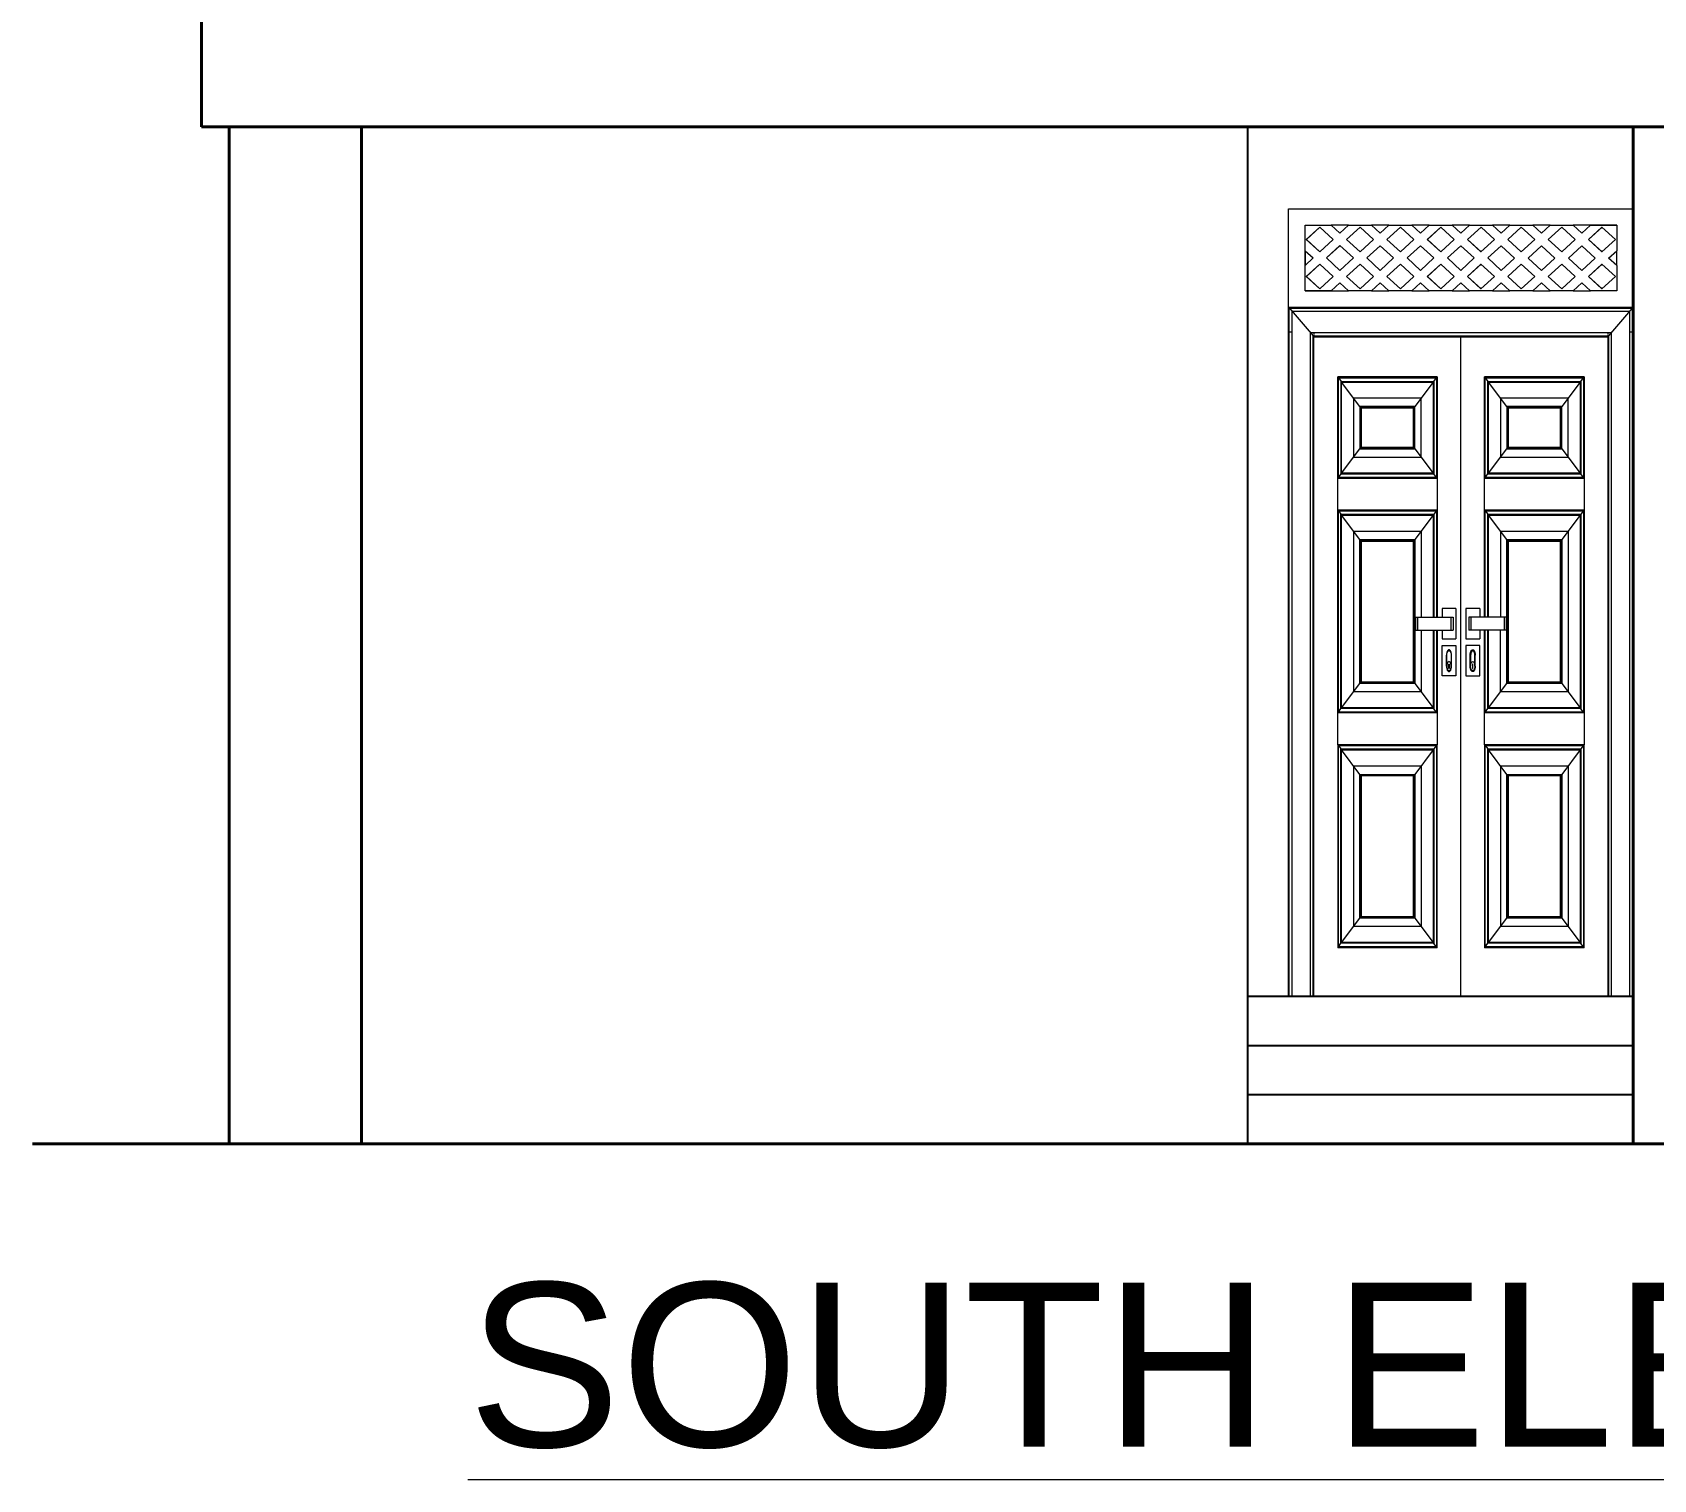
# Model space of a CAD drawing. Header units: inches. Extents: x 137851 to 141026, y -21374 to -19129.
# Drawn here: x 139016.3 to 139213.9, y -20551.2 to -20374.8 of the extents above; entities that cross this region are included whole.
import ezdxf

# ---------------------------------------------------------------- set-up
doc = ezdxf.new("R2010")
doc.units = ezdxf.units.IN
doc.header["$LTSCALE"] = 0.5
doc.header["$MEASUREMENT"] = 0
for name, color, linetype, lineweight in [('F-FURNITURE', 30, 'Continuous', 13), ('HACTH', 253, 'Continuous', 9), ('Text-100.w', 254, 'Continuous', 9), ('wall', 1, 'Continuous', 40), ('wall light', 6, 'Continuous', 25)]:
    doc.layers.add(name, color=color, linetype=linetype, lineweight=lineweight)
doc.styles.add('arial', font='arial.ttf')

msp = doc.modelspace()

# ---------------------------------------------------------------- linework, layer by layer
at = {"layer": 'F-FURNITURE'}
for p, q in [((139169.45, -20492.29), (139169.45, -20396.29)), ((139169.45, -20396.29), (139211.44, -20396.29)), ((139171.45, -20401.4), (139171.45, -20398.29)), ((139171.45, -20398.29), (139174.63, -20398.29)), ((139171.6, -20400.03), (139173.24, -20398.52)), ((139171.61, -20400.03), (139173.24, -20398.52)), ((139173.24, -20398.52), (139174.88, -20400.03)), ((139175.7, -20399.28), (139174.63, -20398.29)), ((139174.63, -20398.29), (139174.64, -20398.29)), ((139175.7, -20399.27), (139174.64, -20398.29)), ((139176.76, -20398.3), (139174.64, -20398.29)), ((139176.76, -20398.3), (139175.7, -20399.28)), ((139176.52, -20400.03), (139178.16, -20398.52)), ((139176.52, -20400.03), (139178.16, -20398.52)), ((139176.76, -20398.3), (139179.55, -20398.3)), ((139178.16, -20398.52), (139179.8, -20400.03)), ((139180.62, -20399.28), (139179.55, -20398.3)), ((139179.55, -20398.3), (139179.56, -20398.3)), ((139180.62, -20399.27), (139179.56, -20398.3)), ((139181.68, -20398.3), (139179.56, -20398.3)), ((139181.68, -20398.3), (139180.62, -20399.28)), ((139181.43, -20400.03), (139183.07, -20398.52)), ((139181.44, -20400.03), (139183.08, -20398.52)), ((139181.68, -20398.3), (139184.47, -20398.3)), ((139183.07, -20398.52), (139184.71, -20400.03)), ((139185.53, -20399.28), (139184.47, -20398.3)), ((139185.53, -20399.27), (139184.47, -20398.3)), ((139184.47, -20398.3), (139184.47, -20398.3)), ((139186.6, -20398.3), (139184.47, -20398.3)), ((139186.6, -20398.3), (139185.53, -20399.28)), ((139186.35, -20400.03), (139187.99, -20398.52)), ((139186.36, -20400.03), (139187.99, -20398.53)), ((139186.6, -20398.3), (139189.38, -20398.3)), ((139187.99, -20398.52), (139189.63, -20400.03)), ((139190.45, -20399.28), (139189.38, -20398.3)), ((139189.38, -20398.3), (139189.39, -20398.3)), ((139190.45, -20399.27), (139189.39, -20398.3)), ((139191.51, -20398.3), (139189.39, -20398.3)), ((139191.51, -20398.3), (139190.45, -20399.28)), ((139191.27, -20400.03), (139192.91, -20398.52)), ((139191.27, -20400.03), (139192.91, -20398.53)), ((139191.51, -20398.3), (139194.3, -20398.3)), ((139192.91, -20398.52), (139194.54, -20400.03)), ((139195.36, -20399.28), (139194.3, -20398.3)), ((139194.3, -20398.3), (139194.3, -20398.3)), ((139195.37, -20399.27), (139194.3, -20398.3)), ((139196.43, -20398.3), (139194.3, -20398.3)), ((139196.43, -20398.3), (139195.36, -20399.28)), ((139196.18, -20400.03), (139197.82, -20398.52)), ((139196.19, -20400.03), (139197.82, -20398.53)), ((139196.43, -20398.3), (139199.21, -20398.3)), ((139197.82, -20398.52), (139199.46, -20400.03)), ((139200.28, -20399.28), (139199.21, -20398.3)), ((139199.21, -20398.3), (139199.22, -20398.3)), ((139200.28, -20399.27), (139199.22, -20398.3)), ((139201.34, -20398.3), (139199.22, -20398.3)), ((139201.34, -20398.3), (139200.28, -20399.28)), ((139201.1, -20400.03), (139202.74, -20398.52)), ((139201.1, -20400.03), (139202.74, -20398.53)), ((139201.34, -20398.3), (139204.13, -20398.3)), ((139202.74, -20398.52), (139204.38, -20400.03)), ((139205.19, -20399.28), (139204.13, -20398.3)), ((139204.13, -20398.3), (139204.14, -20398.3)), ((139205.2, -20399.28), (139204.14, -20398.3)), ((139206.26, -20398.3), (139204.14, -20398.3)), ((139206.26, -20398.3), (139205.19, -20399.28)), ((139206.01, -20400.03), (139207.65, -20398.52)), ((139206.02, -20400.03), (139207.66, -20398.53)), ((139206.26, -20398.3), (139206.27, -20398.3)), ((139209.45, -20398.29), (139206.27, -20398.3)), ((139206.27, -20398.3), (139209.45, -20398.3)), ((139207.65, -20398.52), (139209.29, -20400.03)), ((139209.45, -20398.3), (139209.45, -20398.29)), ((139209.45, -20398.3), (139209.45, -20401.4)), ((139173.24, -20401.54), (139171.6, -20400.03)), ((139171.6, -20400.03), (139171.61, -20400.03)), ((139173.24, -20401.54), (139171.61, -20400.03)), ((139174.88, -20400.03), (139173.24, -20401.54)), ((139178.16, -20401.54), (139176.52, -20400.03)), ((139176.52, -20400.03), (139176.52, -20400.03)), ((139178.16, -20401.54), (139176.52, -20400.03)), ((139179.8, -20400.03), (139178.16, -20401.54)), ((139183.07, -20401.54), (139181.43, -20400.03)), ((139181.43, -20400.03), (139181.44, -20400.03)), ((139183.08, -20401.54), (139181.44, -20400.03)), ((139184.71, -20400.03), (139183.07, -20401.54)), ((139187.99, -20401.54), (139186.35, -20400.03)), ((139186.35, -20400.03), (139186.36, -20400.03)), ((139187.99, -20401.54), (139186.36, -20400.03)), ((139189.63, -20400.03), (139187.99, -20401.54)), ((139192.9, -20401.54), (139191.27, -20400.03)), ((139192.91, -20401.54), (139191.27, -20400.03)), ((139191.27, -20400.03), (139191.27, -20400.03)), ((139194.54, -20400.03), (139192.9, -20401.54)), ((139197.82, -20401.54), (139196.18, -20400.03)), ((139196.18, -20400.03), (139196.19, -20400.03)), ((139197.82, -20401.54), (139196.19, -20400.03)), ((139199.46, -20400.03), (139197.82, -20401.54)), ((139202.74, -20401.54), (139201.1, -20400.03)), ((139201.1, -20400.03), (139201.1, -20400.03)), ((139202.74, -20401.54), (139201.1, -20400.03)), ((139204.38, -20400.03), (139202.74, -20401.54)), ((139207.65, -20401.54), (139206.01, -20400.03)), ((139206.01, -20400.03), (139206.02, -20400.03)), ((139207.66, -20401.54), (139206.02, -20400.03)), ((139209.29, -20400.03), (139207.65, -20401.54)), ((139171.45, -20406.29), (139171.45, -20401.4)), ((139171.45, -20401.4), (139172.42, -20402.29)), ((139172.42, -20402.29), (139171.45, -20403.19)), ((139171.47, -20401.42), (139171.47, -20403.17)), ((139174.06, -20402.29), (139175.7, -20400.78)), ((139175.7, -20403.8), (139174.06, -20402.29)), ((139174.06, -20402.29), (139174.07, -20402.29)), ((139174.07, -20402.29), (139175.7, -20400.79)), ((139175.7, -20403.8), (139174.07, -20402.29)), ((139175.7, -20400.78), (139177.34, -20402.29)), ((139177.34, -20402.29), (139175.7, -20403.8)), ((139178.98, -20402.29), (139180.61, -20400.79)), ((139178.98, -20402.29), (139180.62, -20400.79)), ((139180.61, -20403.8), (139178.98, -20402.29)), ((139178.98, -20402.29), (139178.98, -20402.29)), ((139180.62, -20403.8), (139178.98, -20402.29)), ((139180.61, -20400.79), (139182.25, -20402.29)), ((139182.25, -20402.29), (139180.61, -20403.8)), ((139183.89, -20402.29), (139185.53, -20400.79)), ((139185.53, -20403.8), (139183.89, -20402.29)), ((139183.89, -20402.29), (139183.9, -20402.29)), ((139183.9, -20402.29), (139185.53, -20400.79)), ((139185.53, -20403.8), (139183.9, -20402.29)), ((139185.53, -20400.79), (139187.17, -20402.29)), ((139187.17, -20402.29), (139185.53, -20403.8)), ((139188.81, -20402.29), (139190.45, -20400.79)), ((139188.81, -20402.29), (139190.45, -20400.79)), ((139190.45, -20403.8), (139188.81, -20402.29)), ((139188.81, -20402.29), (139188.81, -20402.29)), ((139190.45, -20403.8), (139188.81, -20402.29)), ((139190.45, -20400.79), (139192.09, -20402.29)), ((139192.09, -20402.29), (139190.45, -20403.8)), ((139193.72, -20402.29), (139195.36, -20400.79)), ((139195.36, -20403.8), (139193.72, -20402.29)), ((139193.72, -20402.29), (139193.73, -20402.29)), ((139193.73, -20402.29), (139195.37, -20400.79)), ((139195.37, -20403.8), (139193.73, -20402.29)), ((139195.36, -20400.79), (139197, -20402.3)), ((139197, -20402.3), (139195.36, -20403.8)), ((139198.64, -20402.3), (139200.28, -20400.79)), ((139200.28, -20403.8), (139198.64, -20402.3)), ((139198.64, -20402.3), (139198.65, -20402.3)), ((139198.65, -20402.3), (139200.28, -20400.79)), ((139200.28, -20403.8), (139198.65, -20402.3)), ((139200.28, -20400.79), (139201.92, -20402.3)), ((139201.92, -20402.3), (139200.28, -20403.8)), ((139203.56, -20402.3), (139205.19, -20400.79)), ((139203.56, -20402.3), (139205.2, -20400.79)), ((139205.19, -20403.8), (139203.56, -20402.3)), ((139203.56, -20402.3), (139203.56, -20402.3)), ((139205.2, -20403.8), (139203.56, -20402.3)), ((139205.19, -20400.79), (139206.83, -20402.3)), ((139206.83, -20402.3), (139205.19, -20403.8)), ((139208.47, -20402.3), (139209.45, -20401.4)), ((139209.45, -20403.19), (139208.47, -20402.3)), ((139208.47, -20402.3), (139208.48, -20402.3)), ((139208.48, -20402.3), (139209.45, -20401.4)), ((139209.45, -20403.19), (139208.48, -20402.3)), ((139209.45, -20403.19), (139209.45, -20401.4)), ((139209.45, -20401.4), (139209.45, -20401.4)), ((139171.6, -20404.56), (139173.24, -20403.05)), ((139173.24, -20406.07), (139171.6, -20404.56)), ((139171.6, -20404.56), (139171.61, -20404.56)), ((139171.61, -20404.56), (139173.24, -20403.05)), ((139173.24, -20406.06), (139171.61, -20404.56)), ((139173.24, -20403.05), (139174.88, -20404.56)), ((139174.88, -20404.56), (139173.24, -20406.07)), ((139176.52, -20404.56), (139178.16, -20403.05)), ((139176.52, -20404.56), (139178.16, -20403.05)), ((139178.16, -20406.07), (139176.52, -20404.56)), ((139176.52, -20404.56), (139176.52, -20404.56)), ((139178.16, -20406.06), (139176.52, -20404.56)), ((139178.16, -20403.05), (139179.8, -20404.56)), ((139179.8, -20404.56), (139178.16, -20406.07)), ((139181.43, -20404.56), (139183.07, -20403.05)), ((139183.07, -20406.07), (139181.43, -20404.56)), ((139181.43, -20404.56), (139181.44, -20404.56)), ((139181.44, -20404.56), (139183.08, -20403.05)), ((139183.08, -20406.06), (139181.44, -20404.56)), ((139183.07, -20403.05), (139184.71, -20404.56)), ((139184.71, -20404.56), (139183.07, -20406.07)), ((139186.35, -20404.56), (139187.99, -20403.05)), ((139187.99, -20406.07), (139186.35, -20404.56)), ((139186.35, -20404.56), (139186.36, -20404.56)), ((139186.36, -20404.56), (139187.99, -20403.05)), ((139187.99, -20406.06), (139186.36, -20404.56)), ((139187.99, -20403.05), (139189.63, -20404.56)), ((139189.63, -20404.56), (139187.99, -20406.07)), ((139191.27, -20404.56), (139192.9, -20403.05)), ((139191.27, -20404.56), (139192.91, -20403.05)), ((139192.9, -20406.07), (139191.27, -20404.56)), ((139191.27, -20404.56), (139191.27, -20404.56)), ((139192.91, -20406.06), (139191.27, -20404.56)), ((139192.9, -20403.05), (139194.54, -20404.56)), ((139194.54, -20404.56), (139192.9, -20406.07)), ((139196.18, -20404.56), (139197.82, -20403.05)), ((139197.82, -20406.07), (139196.18, -20404.56)), ((139196.18, -20404.56), (139196.19, -20404.56)), ((139196.19, -20404.56), (139197.82, -20403.05)), ((139197.82, -20406.06), (139196.19, -20404.56)), ((139197.82, -20403.05), (139199.46, -20404.56)), ((139199.46, -20404.56), (139197.82, -20406.07)), ((139201.1, -20404.56), (139202.74, -20403.05)), ((139201.1, -20404.56), (139202.74, -20403.05)), ((139202.74, -20406.07), (139201.1, -20404.56)), ((139202.74, -20406.06), (139201.1, -20404.56)), ((139201.1, -20404.56), (139201.1, -20404.56)), ((139202.74, -20403.05), (139204.38, -20404.56)), ((139204.38, -20404.56), (139202.74, -20406.07)), ((139206.01, -20404.56), (139207.65, -20403.05)), ((139207.65, -20406.07), (139206.01, -20404.56)), ((139206.01, -20404.56), (139206.02, -20404.56)), ((139206.02, -20404.56), (139207.66, -20403.05)), ((139207.66, -20406.07), (139206.02, -20404.56)), ((139207.65, -20403.05), (139209.29, -20404.56)), ((139209.29, -20404.56), (139207.65, -20406.07)), ((139209.45, -20403.19), (139209.45, -20406.29)), ((139209.45, -20403.19), (139209.45, -20403.19)), ((139171.45, -20406.29), (139171.45, -20406.29)), ((139171.45, -20406.29), (139171.47, -20406.29)), ((139174.63, -20406.29), (139171.45, -20406.29)), ((139171.47, -20406.29), (139171.47, -20406.29)), ((139171.47, -20406.29), (139174.63, -20406.29)), ((139174.63, -20406.29), (139175.7, -20405.31)), ((139174.63, -20406.29), (139174.64, -20406.29)), ((139174.64, -20406.29), (139175.7, -20405.31)), ((139174.64, -20406.29), (139176.76, -20406.29)), ((139175.7, -20405.31), (139176.76, -20406.29)), ((139179.55, -20406.29), (139176.76, -20406.29)), ((139179.55, -20406.29), (139180.61, -20405.31)), ((139179.55, -20406.29), (139180.62, -20405.31)), ((139179.55, -20406.29), (139179.55, -20406.29)), ((139179.55, -20406.29), (139181.68, -20406.29)), ((139180.61, -20405.31), (139181.68, -20406.29)), ((139184.47, -20406.29), (139181.68, -20406.29)), ((139184.47, -20406.29), (139185.53, -20405.31)), ((139184.47, -20406.29), (139185.53, -20405.31)), ((139184.47, -20406.29), (139184.47, -20406.29)), ((139184.47, -20406.29), (139186.6, -20406.29)), ((139185.53, -20405.31), (139186.6, -20406.29)), ((139189.38, -20406.29), (139186.6, -20406.29)), ((139189.38, -20406.29), (139190.45, -20405.31)), ((139189.39, -20406.29), (139189.38, -20406.29)), ((139189.39, -20406.29), (139190.45, -20405.32)), ((139189.39, -20406.29), (139191.51, -20406.29)), ((139190.45, -20405.31), (139191.51, -20406.29)), ((139194.3, -20406.29), (139191.51, -20406.29)), ((139194.3, -20406.29), (139195.36, -20405.31)), ((139194.3, -20406.29), (139195.37, -20405.32)), ((139194.3, -20406.29), (139194.3, -20406.29)), ((139194.3, -20406.29), (139196.43, -20406.29)), ((139195.36, -20405.31), (139196.43, -20406.29)), ((139199.21, -20406.29), (139196.43, -20406.29)), ((139199.21, -20406.29), (139200.28, -20405.31)), ((139199.21, -20406.29), (139199.22, -20406.29)), ((139199.22, -20406.29), (139200.28, -20405.32)), ((139199.22, -20406.29), (139201.34, -20406.29)), ((139200.28, -20405.31), (139201.34, -20406.29)), ((139204.13, -20406.29), (139201.34, -20406.29)), ((139204.13, -20406.29), (139205.19, -20405.31)), ((139204.13, -20406.29), (139205.2, -20405.32)), ((139204.13, -20406.29), (139204.13, -20406.29)), ((139204.13, -20406.29), (139206.26, -20406.29)), ((139205.19, -20405.31), (139206.26, -20406.29)), ((139209.45, -20406.29), (139206.26, -20406.29)), ((139169.45, -20408.29), (139211.45, -20408.29)), ((139169.51, -20492.29), (139169.51, -20408.37)), ((139169.51, -20408.37), (139211.38, -20408.37)), ((139169.51, -20408.37), (139172.45, -20411.79)), ((139169.53, -20408.39), (139211.36, -20408.39)), ((139169.53, -20411.29), (139169.53, -20408.39)), ((139211.38, -20408.37), (139208.45, -20411.79)), ((139211.36, -20408.39), (139211.36, -20492.29)), ((139211.38, -20408.37), (139211.38, -20492.29)), ((139169.88, -20492.29), (139169.88, -20408.79)), ((139169.88, -20408.79), (139211.02, -20408.79)), ((139211.02, -20408.79), (139211.02, -20492.29)), ((139169.53, -20411.29), (139169.59, -20411.29)), ((139169.53, -20492.29), (139169.53, -20411.29)), ((139169.63, -20411.29), (139169.67, -20411.29)), ((139169.72, -20411.29), (139169.83, -20411.29)), ((139172.1, -20492.29), (139172.1, -20411.39)), ((139172.1, -20411.39), (139208.79, -20411.39)), ((139172.45, -20492.29), (139172.45, -20411.79)), ((139172.45, -20411.79), (139208.45, -20411.79)), ((139172.53, -20411.39), (139172.53, -20411.45)), ((139172.53, -20411.5), (139172.53, -20411.55)), ((139172.53, -20411.6), (139172.53, -20411.68)), ((139172.53, -20411.71), (139172.53, -20411.79)), ((139172.53, -20492.29), (139172.53, -20411.89)), ((139172.53, -20411.89), (139208.36, -20411.89)), ((139190.45, -20492.29), (139190.45, -20411.89)), ((139208.36, -20411.39), (139208.36, -20411.45)), ((139208.36, -20411.5), (139208.36, -20411.55)), ((139208.36, -20411.6), (139208.36, -20411.68)), ((139208.36, -20411.71), (139208.36, -20411.79)), ((139208.36, -20411.89), (139208.36, -20492.29)), ((139208.45, -20411.79), (139208.45, -20492.29)), ((139208.79, -20411.39), (139208.79, -20492.29)), ((139211.02, -20411.29), (139211.12, -20411.29)), ((139211.17, -20411.29), (139211.22, -20411.29)), ((139211.26, -20411.29), (139211.34, -20411.29)), ((139175.43, -20457.76), (139175.43, -20416.79)), ((139187.55, -20416.79), (139175.43, -20416.79)), ((139175.51, -20429.06), (139175.51, -20416.89)), ((139175.51, -20416.89), (139187.47, -20416.89)), ((139175.51, -20416.89), (139175.84, -20417.34)), ((139175.84, -20428.62), (139175.84, -20417.34)), ((139175.84, -20417.34), (139187.14, -20417.34)), ((139175.89, -20428.54), (139175.89, -20417.41)), ((139175.89, -20417.41), (139187.09, -20417.41)), ((139178.13, -20420.4), (139175.89, -20417.41)), ((139187.09, -20417.41), (139184.85, -20420.4)), ((139187.09, -20417.41), (139187.09, -20428.54)), ((139187.14, -20417.34), (139187.47, -20416.89)), ((139187.14, -20417.34), (139187.14, -20428.62)), ((139187.17, -20417.31), (139187.17, -20428.64)), ((139187.47, -20416.89), (139187.47, -20429.06)), ((139187.55, -20416.79), (139187.55, -20446.07)), ((139193.34, -20446.07), (139193.34, -20416.79)), ((139205.47, -20416.79), (139193.34, -20416.79)), ((139193.42, -20429.06), (139193.42, -20416.89)), ((139193.42, -20416.89), (139205.39, -20416.89)), ((139193.42, -20416.89), (139193.75, -20417.34)), ((139193.75, -20428.62), (139193.75, -20417.34)), ((139193.75, -20417.34), (139205.06, -20417.34)), ((139193.81, -20428.54), (139193.81, -20417.41)), ((139193.81, -20417.41), (139205, -20417.41)), ((139196.04, -20420.4), (139193.81, -20417.41)), ((139205, -20417.41), (139202.76, -20420.4)), ((139205, -20417.41), (139205, -20428.54)), ((139205.06, -20417.34), (139205.39, -20416.89)), ((139205.06, -20417.34), (139205.06, -20428.62)), ((139205.08, -20417.31), (139205.08, -20428.64)), ((139205.39, -20416.89), (139205.39, -20429.06)), ((139205.47, -20416.79), (139205.47, -20457.76)), ((139185.62, -20419.37), (139177.36, -20419.37)), ((139177.36, -20419.37), (139177.36, -20426.58)), ((139184.85, -20420.4), (139178.13, -20420.4)), ((139178.13, -20420.4), (139178.13, -20425.55)), ((139184.85, -20425.55), (139184.85, -20420.4)), ((139185.62, -20426.58), (139185.62, -20419.37)), ((139203.54, -20419.37), (139195.27, -20419.37)), ((139195.27, -20419.37), (139195.27, -20426.58)), ((139202.76, -20420.4), (139196.04, -20420.4)), ((139196.04, -20420.4), (139196.04, -20425.55)), ((139202.76, -20425.55), (139202.76, -20420.4)), ((139203.54, -20426.58), (139203.54, -20419.37)), ((139178.21, -20420.5), (139178.21, -20425.45)), ((139184.77, -20420.5), (139178.21, -20420.5)), ((139178.29, -20420.6), (139178.29, -20425.35)), ((139184.69, -20420.6), (139178.29, -20420.6)), ((139184.69, -20425.35), (139184.69, -20420.6)), ((139184.77, -20425.45), (139184.77, -20420.5)), ((139196.12, -20420.5), (139196.12, -20425.45)), ((139202.69, -20420.5), (139196.12, -20420.5)), ((139196.2, -20420.6), (139196.2, -20425.35)), ((139202.61, -20420.6), (139196.2, -20420.6)), ((139202.61, -20425.35), (139202.61, -20420.6)), ((139202.69, -20425.45), (139202.69, -20420.5)), ((139175.89, -20428.54), (139178.13, -20425.55)), ((139178.13, -20425.55), (139184.85, -20425.55)), ((139178.21, -20425.45), (139184.77, -20425.45)), ((139178.29, -20425.35), (139184.69, -20425.35)), ((139184.85, -20425.55), (139187.09, -20428.54)), ((139193.81, -20428.54), (139196.04, -20425.55)), ((139196.04, -20425.55), (139202.76, -20425.55)), ((139196.12, -20425.45), (139202.69, -20425.45)), ((139196.2, -20425.35), (139202.61, -20425.35)), ((139202.76, -20425.55), (139205, -20428.54)), ((139177.36, -20426.58), (139185.62, -20426.58)), ((139195.27, -20426.58), (139203.54, -20426.58)), ((139187.55, -20429.16), (139175.43, -20429.16)), ((139175.51, -20429.06), (139175.84, -20428.62)), ((139187.47, -20429.06), (139175.51, -20429.06)), ((139187.17, -20428.64), (139175.81, -20428.64)), ((139187.14, -20428.62), (139175.84, -20428.62)), ((139187.09, -20428.54), (139175.89, -20428.54)), ((139187.47, -20429.06), (139187.14, -20428.62)), ((139205.47, -20429.16), (139193.34, -20429.16)), ((139193.42, -20429.06), (139193.75, -20428.62)), ((139205.39, -20429.06), (139193.42, -20429.06)), ((139205.08, -20428.64), (139193.73, -20428.64)), ((139205.06, -20428.62), (139193.75, -20428.62)), ((139205, -20428.54), (139193.81, -20428.54)), ((139205.39, -20429.06), (139205.06, -20428.62)), ((139187.55, -20433.03), (139175.43, -20433.03)), ((139175.51, -20457.66), (139175.51, -20433.13)), ((139175.51, -20433.13), (139187.47, -20433.13)), ((139175.51, -20433.13), (139175.81, -20433.54)), ((139175.81, -20433.54), (139187.17, -20433.54)), ((139175.81, -20433.54), (139175.83, -20433.56)), ((139175.83, -20457.23), (139175.83, -20433.56)), ((139175.83, -20433.56), (139187.15, -20433.56)), ((139178.13, -20436.63), (139175.89, -20433.64)), ((139175.89, -20457.15), (139175.89, -20433.64)), ((139175.89, -20433.64), (139187.09, -20433.64)), ((139187.09, -20433.64), (139184.85, -20436.63)), ((139187.09, -20433.64), (139187.09, -20446.07)), ((139187.17, -20433.54), (139187.15, -20433.56)), ((139187.15, -20433.56), (139187.15, -20446.07)), ((139187.47, -20433.13), (139187.17, -20433.54)), ((139187.17, -20433.54), (139187.17, -20446.07)), ((139187.47, -20433.13), (139187.47, -20446.07)), ((139205.47, -20433.03), (139193.34, -20433.03)), ((139193.42, -20446.07), (139193.42, -20433.13)), ((139193.42, -20433.13), (139205.39, -20433.13)), ((139193.42, -20433.13), (139193.73, -20433.54)), ((139193.73, -20433.54), (139205.08, -20433.54)), ((139193.73, -20433.54), (139193.75, -20433.56)), ((139193.75, -20446.07), (139193.75, -20433.56)), ((139193.75, -20433.56), (139205.06, -20433.56)), ((139196.04, -20436.63), (139193.81, -20433.64)), ((139193.81, -20446.07), (139193.81, -20433.64)), ((139193.81, -20433.64), (139205, -20433.64)), ((139205, -20433.64), (139202.76, -20436.63)), ((139205, -20433.64), (139205, -20457.15)), ((139205.08, -20433.54), (139205.06, -20433.56)), ((139205.06, -20433.56), (139205.06, -20457.23)), ((139205.39, -20433.13), (139205.08, -20433.54)), ((139205.08, -20433.54), (139205.08, -20457.25)), ((139205.39, -20433.13), (139205.39, -20457.66)), ((139177.36, -20435.6), (139185.62, -20435.6)), ((139177.36, -20435.6), (139177.36, -20455.19)), ((139185.62, -20435.6), (139185.62, -20446.07)), ((139195.27, -20435.6), (139203.54, -20435.6)), ((139195.27, -20435.6), (139195.27, -20446.07)), ((139203.54, -20435.6), (139203.54, -20455.19)), ((139178.13, -20436.63), (139184.85, -20436.63)), ((139178.13, -20454.16), (139178.13, -20436.63)), ((139184.77, -20436.74), (139178.21, -20436.74)), ((139178.21, -20436.74), (139178.21, -20454.05)), ((139184.69, -20436.84), (139178.29, -20436.84)), ((139178.29, -20436.84), (139178.29, -20453.95)), ((139184.69, -20453.95), (139184.69, -20436.84)), ((139184.77, -20454.05), (139184.77, -20436.74)), ((139184.85, -20436.63), (139184.85, -20454.16)), ((139196.04, -20436.63), (139202.76, -20436.63)), ((139196.04, -20454.16), (139196.04, -20436.63)), ((139202.69, -20436.74), (139196.12, -20436.74)), ((139196.12, -20436.74), (139196.12, -20454.05)), ((139202.61, -20436.84), (139196.2, -20436.84)), ((139196.2, -20436.84), (139196.2, -20453.95)), ((139202.61, -20453.95), (139202.61, -20436.84)), ((139202.69, -20454.05), (139202.69, -20436.74)), ((139202.76, -20436.63), (139202.76, -20454.16)), ((139184.93, -20446.07), (139184.93, -20447.67)), ((139184.93, -20446.07), (139189.49, -20446.07)), ((139185.17, -20446.07), (139185.17, -20447.67)), ((139188.15, -20445.01), (139188.15, -20446.07)), ((139189.85, -20445.01), (139188.15, -20445.01)), ((139189.24, -20446.07), (139189.24, -20447.67)), ((139189.49, -20446.07), (139189.49, -20447.67)), ((139189.85, -20445.01), (139189.85, -20448.73)), ((139192.75, -20445.01), (139191.04, -20445.01)), ((139191.04, -20445.01), (139191.04, -20448.73)), ((139191.41, -20446.07), (139191.41, -20447.67)), ((139195.97, -20446.07), (139191.41, -20446.07)), ((139191.65, -20446.07), (139191.65, -20447.67)), ((139192.75, -20445.01), (139192.75, -20446.07)), ((139195.73, -20446.07), (139195.73, -20447.67)), ((139195.97, -20446.07), (139195.97, -20447.67)), ((139184.93, -20447.67), (139189.49, -20447.67)), ((139185.62, -20447.67), (139185.62, -20455.19)), ((139187.09, -20447.67), (139187.09, -20457.15)), ((139187.15, -20447.67), (139187.15, -20457.23)), ((139187.17, -20447.67), (139187.17, -20457.25)), ((139187.47, -20447.67), (139187.47, -20457.66)), ((139187.55, -20447.67), (139187.55, -20457.76)), ((139188.15, -20447.67), (139188.15, -20448.73)), ((139195.97, -20447.67), (139191.41, -20447.67)), ((139192.75, -20447.67), (139192.75, -20448.73)), ((139193.34, -20457.76), (139193.34, -20447.67)), ((139193.42, -20457.66), (139193.42, -20447.67)), ((139193.75, -20457.23), (139193.75, -20447.67)), ((139193.81, -20457.15), (139193.81, -20447.67)), ((139195.27, -20455.19), (139195.27, -20447.67)), ((139188.15, -20448.73), (139189.85, -20448.73)), ((139188.15, -20449.53), (139189.85, -20449.53)), ((139188.15, -20453.25), (139188.15, -20449.53)), ((139188.92, -20450.08), (139188.85, -20450.15)), ((139189, -20450.06), (139188.92, -20450.08)), ((139189.08, -20450.08), (139189, -20450.06)), ((139189.15, -20450.15), (139189.08, -20450.08)), ((139189.85, -20449.53), (139189.85, -20453.25)), ((139191.04, -20448.73), (139192.75, -20448.73)), ((139191.04, -20449.53), (139191.04, -20453.25)), ((139192.75, -20449.53), (139191.04, -20449.53)), ((139191.74, -20450.15), (139191.82, -20450.08)), ((139191.82, -20450.08), (139191.89, -20450.06)), ((139191.89, -20450.06), (139191.97, -20450.08)), ((139191.97, -20450.08), (139192.05, -20450.15)), ((139192.75, -20453.25), (139192.75, -20449.53)), ((139188.71, -20450.55), (139188.69, -20450.73)), ((139188.69, -20452.06), (139188.69, -20450.73)), ((139188.69, -20452.06), (139188.71, -20452.23)), ((139188.74, -20450.39), (139188.71, -20450.55)), ((139188.78, -20450.26), (139188.74, -20450.39)), ((139188.74, -20450.73), (139188.75, -20450.58)), ((139188.74, -20452.05), (139188.74, -20450.73)), ((139188.75, -20451.92), (139188.74, -20452.05)), ((139188.74, -20452.05), (139188.74, -20452.06)), ((139188.74, -20452.06), (139188.75, -20452.2)), ((139188.74, -20452.06), (139188.74, -20452.06)), ((139188.75, -20450.58), (139188.78, -20450.44)), ((139188.77, -20451.78), (139188.75, -20451.92)), ((139188.81, -20451.66), (139188.77, -20451.78)), ((139188.85, -20450.15), (139188.78, -20450.26)), ((139188.78, -20450.44), (139188.82, -20450.33)), ((139188.87, -20451.57), (139188.81, -20451.66)), ((139188.82, -20450.33), (139188.87, -20450.24)), ((139188.87, -20450.24), (139188.93, -20450.18)), ((139188.93, -20451.51), (139188.87, -20451.57)), ((139188.93, -20450.18), (139189, -20450.16)), ((139189, -20451.49), (139188.93, -20451.51)), ((139188.97, -20451.79), (139189.03, -20451.79)), ((139188.97, -20452.32), (139188.97, -20451.79)), ((139189, -20450.16), (139189.07, -20450.18)), ((139189.06, -20451.51), (139189, -20451.49)), ((139189.03, -20451.79), (139189.03, -20452.32)), ((139189.13, -20451.56), (139189.06, -20451.51)), ((139189.07, -20450.18), (139189.13, -20450.24)), ((139189.13, -20450.24), (139189.18, -20450.33)), ((139189.18, -20451.65), (139189.13, -20451.56)), ((139189.21, -20450.26), (139189.15, -20450.15)), ((139189.18, -20450.33), (139189.22, -20450.44)), ((139189.22, -20451.77), (139189.18, -20451.65)), ((139189.26, -20450.39), (139189.21, -20450.26)), ((139189.22, -20450.44), (139189.25, -20450.58)), ((139189.25, -20451.9), (139189.22, -20451.77)), ((139189.25, -20450.58), (139189.26, -20450.73)), ((139189.26, -20452.05), (139189.25, -20451.9)), ((139189.25, -20452.2), (139189.26, -20452.05)), ((139189.29, -20450.55), (139189.26, -20450.39)), ((139189.26, -20450.73), (139189.26, -20452.05)), ((139189.3, -20450.73), (139189.29, -20450.55)), ((139189.29, -20452.23), (139189.3, -20452.06)), ((139189.3, -20452.06), (139189.3, -20450.73)), ((139191.59, -20450.73), (139191.6, -20450.55)), ((139191.59, -20452.06), (139191.59, -20450.73)), ((139191.6, -20452.23), (139191.59, -20452.06)), ((139191.6, -20450.55), (139191.63, -20450.39)), ((139191.63, -20450.39), (139191.68, -20450.26)), ((139191.65, -20450.58), (139191.64, -20450.73)), ((139191.64, -20450.73), (139191.64, -20452.05)), ((139191.64, -20452.05), (139191.65, -20451.9)), ((139191.64, -20452.2), (139191.64, -20452.05)), ((139191.67, -20450.44), (139191.65, -20450.58)), ((139191.65, -20451.9), (139191.67, -20451.77)), ((139191.71, -20450.33), (139191.67, -20450.44)), ((139191.67, -20451.77), (139191.71, -20451.65)), ((139191.68, -20450.26), (139191.74, -20450.15)), ((139191.77, -20450.24), (139191.71, -20450.33)), ((139191.71, -20451.65), (139191.77, -20451.56)), ((139191.83, -20450.18), (139191.77, -20450.24)), ((139191.77, -20451.56), (139191.83, -20451.51)), ((139191.89, -20450.16), (139191.83, -20450.18)), ((139191.83, -20451.51), (139191.9, -20451.49)), ((139191.86, -20451.79), (139191.86, -20452.32)), ((139191.92, -20451.79), (139191.86, -20451.79)), ((139191.96, -20450.18), (139191.89, -20450.16)), ((139191.9, -20451.49), (139191.96, -20451.51)), ((139191.92, -20452.32), (139191.92, -20451.79)), ((139192.02, -20450.24), (139191.96, -20450.18)), ((139191.96, -20451.51), (139192.03, -20451.57)), ((139192.08, -20450.33), (139192.02, -20450.24)), ((139192.03, -20451.57), (139192.08, -20451.66)), ((139192.05, -20450.15), (139192.11, -20450.26)), ((139192.12, -20450.44), (139192.08, -20450.33)), ((139192.08, -20451.66), (139192.12, -20451.78)), ((139192.11, -20450.26), (139192.16, -20450.39)), ((139192.14, -20450.58), (139192.12, -20450.44)), ((139192.12, -20451.78), (139192.15, -20451.92)), ((139192.15, -20450.73), (139192.14, -20450.58)), ((139192.15, -20452.06), (139192.14, -20452.2)), ((139192.15, -20452.05), (139192.15, -20450.73)), ((139192.15, -20451.92), (139192.15, -20452.05)), ((139192.15, -20452.05), (139192.15, -20452.06)), ((139192.15, -20452.06), (139192.15, -20452.06)), ((139192.16, -20450.39), (139192.19, -20450.55)), ((139192.19, -20450.55), (139192.2, -20450.73)), ((139192.2, -20452.06), (139192.19, -20452.23)), ((139192.2, -20452.06), (139192.2, -20450.73)), ((139178.21, -20454.05), (139184.77, -20454.05)), ((139178.29, -20453.95), (139184.69, -20453.95)), ((139189.85, -20453.25), (139188.15, -20453.25)), ((139188.71, -20452.23), (139188.74, -20452.39)), ((139188.74, -20452.39), (139188.78, -20452.53)), ((139188.75, -20452.2), (139188.75, -20452.21)), ((139188.75, -20452.21), (139188.78, -20452.34)), ((139188.78, -20452.34), (139188.78, -20452.35)), ((139188.78, -20452.35), (139188.82, -20452.46)), ((139188.78, -20452.53), (139188.85, -20452.63)), ((139188.82, -20452.46), (139188.82, -20452.46)), ((139188.82, -20452.46), (139188.87, -20452.55)), ((139188.85, -20452.63), (139188.92, -20452.7)), ((139188.87, -20452.55), (139188.87, -20452.55)), ((139188.87, -20452.55), (139188.93, -20452.6)), ((139188.92, -20452.7), (139189, -20452.72)), ((139188.93, -20452.6), (139188.93, -20452.61)), ((139188.93, -20452.61), (139189, -20452.62)), ((139189.03, -20452.32), (139188.97, -20452.32)), ((139189, -20452.62), (139189.07, -20452.6)), ((139189, -20452.62), (139189, -20452.62)), ((139189, -20452.72), (139189.08, -20452.7)), ((139189.07, -20452.6), (139189.13, -20452.55)), ((139189.07, -20452.6), (139189.07, -20452.6)), ((139189.08, -20452.7), (139189.15, -20452.63)), ((139189.13, -20452.54), (139189.18, -20452.46)), ((139189.13, -20452.55), (139189.13, -20452.54)), ((139189.15, -20452.63), (139189.21, -20452.53)), ((139189.18, -20452.45), (139189.22, -20452.34)), ((139189.18, -20452.46), (139189.18, -20452.45)), ((139189.21, -20452.53), (139189.26, -20452.39)), ((139189.22, -20452.33), (139189.25, -20452.2)), ((139189.22, -20452.34), (139189.22, -20452.33)), ((139189.25, -20452.2), (139189.25, -20452.2)), ((139189.26, -20452.39), (139189.29, -20452.23)), ((139191.04, -20453.25), (139192.75, -20453.25)), ((139191.63, -20452.39), (139191.6, -20452.23)), ((139191.68, -20452.53), (139191.63, -20452.39)), ((139191.65, -20452.2), (139191.64, -20452.2)), ((139191.67, -20452.33), (139191.65, -20452.2)), ((139191.67, -20452.34), (139191.67, -20452.33)), ((139191.71, -20452.45), (139191.67, -20452.34)), ((139191.74, -20452.63), (139191.68, -20452.53)), ((139191.71, -20452.46), (139191.71, -20452.45)), ((139191.76, -20452.54), (139191.71, -20452.46)), ((139191.82, -20452.7), (139191.74, -20452.63)), ((139191.77, -20452.55), (139191.76, -20452.54)), ((139191.82, -20452.6), (139191.77, -20452.55)), ((139191.83, -20452.6), (139191.82, -20452.6)), ((139191.89, -20452.72), (139191.82, -20452.7)), ((139191.89, -20452.62), (139191.83, -20452.6)), ((139191.86, -20452.32), (139191.92, -20452.32)), ((139191.96, -20452.61), (139191.89, -20452.62)), ((139191.89, -20452.62), (139191.89, -20452.62)), ((139191.97, -20452.7), (139191.89, -20452.72)), ((139192.02, -20452.55), (139191.96, -20452.6)), ((139191.96, -20452.6), (139191.96, -20452.61)), ((139192.05, -20452.63), (139191.97, -20452.7)), ((139192.08, -20452.46), (139192.02, -20452.55)), ((139192.02, -20452.55), (139192.02, -20452.55)), ((139192.11, -20452.53), (139192.05, -20452.63)), ((139192.12, -20452.35), (139192.08, -20452.46)), ((139192.08, -20452.46), (139192.08, -20452.46)), ((139192.16, -20452.39), (139192.11, -20452.53)), ((139192.14, -20452.21), (139192.12, -20452.34)), ((139192.12, -20452.34), (139192.12, -20452.35)), ((139192.14, -20452.2), (139192.14, -20452.21)), ((139192.19, -20452.23), (139192.16, -20452.39)), ((139196.12, -20454.05), (139202.69, -20454.05)), ((139196.2, -20453.95), (139202.61, -20453.95)), ((139175.89, -20457.15), (139178.13, -20454.16)), ((139185.62, -20455.19), (139177.36, -20455.19)), ((139184.85, -20454.16), (139178.13, -20454.16)), ((139184.85, -20454.16), (139187.09, -20457.15)), ((139193.81, -20457.15), (139196.04, -20454.16)), ((139203.54, -20455.19), (139195.27, -20455.19)), ((139202.76, -20454.16), (139196.04, -20454.16)), ((139202.76, -20454.16), (139205, -20457.15)), ((139175.43, -20461.63), (139175.43, -20457.76)), ((139187.55, -20457.76), (139175.43, -20457.76)), ((139175.51, -20457.66), (139175.83, -20457.23)), ((139187.47, -20457.66), (139175.51, -20457.66)), ((139187.15, -20457.23), (139175.83, -20457.23)), ((139187.09, -20457.15), (139175.89, -20457.15)), ((139187.17, -20457.25), (139187.15, -20457.23)), ((139187.47, -20457.66), (139187.17, -20457.25)), ((139187.55, -20457.76), (139187.55, -20461.63)), ((139193.34, -20461.63), (139193.34, -20457.76)), ((139205.47, -20457.76), (139193.34, -20457.76)), ((139193.42, -20457.66), (139193.75, -20457.23)), ((139205.39, -20457.66), (139193.42, -20457.66)), ((139205.06, -20457.23), (139193.75, -20457.23)), ((139205, -20457.15), (139193.81, -20457.15)), ((139205.08, -20457.25), (139205.06, -20457.23)), ((139205.39, -20457.66), (139205.08, -20457.25)), ((139205.47, -20457.76), (139205.47, -20461.63)), ((139175.43, -20461.63), (139175.43, -20486.37)), ((139187.55, -20461.63), (139175.43, -20461.63)), ((139175.51, -20486.26), (139175.51, -20461.73)), ((139175.51, -20461.73), (139187.47, -20461.73)), ((139175.51, -20461.73), (139175.81, -20462.14)), ((139187.47, -20461.73), (139187.17, -20462.14)), ((139187.47, -20461.73), (139187.47, -20486.26)), ((139187.55, -20486.37), (139187.55, -20461.63)), ((139193.34, -20461.63), (139193.34, -20486.37)), ((139205.47, -20461.63), (139193.34, -20461.63)), ((139193.42, -20486.26), (139193.42, -20461.73)), ((139193.42, -20461.73), (139205.39, -20461.73)), ((139193.42, -20461.73), (139193.73, -20462.14)), ((139205.39, -20461.73), (139205.08, -20462.14)), ((139205.39, -20461.73), (139205.39, -20486.26)), ((139205.47, -20486.37), (139205.47, -20461.63)), ((139175.81, -20462.14), (139187.17, -20462.14)), ((139175.81, -20462.14), (139175.83, -20462.17)), ((139175.83, -20485.83), (139175.83, -20462.17)), ((139175.83, -20462.17), (139187.15, -20462.17)), ((139178.13, -20465.24), (139175.89, -20462.25)), ((139175.89, -20485.75), (139175.89, -20462.25)), ((139175.89, -20462.25), (139187.09, -20462.25)), ((139187.09, -20462.25), (139184.85, -20465.24)), ((139187.09, -20462.25), (139187.09, -20485.75)), ((139187.17, -20462.14), (139187.15, -20462.17)), ((139187.15, -20462.17), (139187.15, -20485.83)), ((139187.17, -20462.14), (139187.17, -20485.85)), ((139193.73, -20462.14), (139205.08, -20462.14)), ((139193.73, -20462.14), (139193.75, -20462.17)), ((139193.75, -20485.83), (139193.75, -20462.17)), ((139193.75, -20462.17), (139205.06, -20462.17)), ((139196.04, -20465.24), (139193.81, -20462.25)), ((139193.81, -20485.75), (139193.81, -20462.25)), ((139193.81, -20462.25), (139205, -20462.25)), ((139205, -20462.25), (139202.76, -20465.24)), ((139205, -20462.25), (139205, -20485.75)), ((139205.08, -20462.14), (139205.06, -20462.17)), ((139205.06, -20462.17), (139205.06, -20485.83)), ((139205.08, -20462.14), (139205.08, -20485.85)), ((139177.36, -20464.21), (139185.62, -20464.21)), ((139177.36, -20464.21), (139177.36, -20483.79)), ((139178.13, -20465.24), (139184.85, -20465.24)), ((139178.13, -20482.76), (139178.13, -20465.24)), ((139184.77, -20465.34), (139178.21, -20465.34)), ((139178.21, -20465.34), (139178.21, -20482.66)), ((139184.69, -20465.44), (139178.29, -20465.44)), ((139178.29, -20465.44), (139178.29, -20482.55)), ((139184.69, -20482.55), (139184.69, -20465.44)), ((139184.77, -20482.66), (139184.77, -20465.34)), ((139184.85, -20465.24), (139184.85, -20482.76)), ((139185.62, -20464.21), (139185.62, -20483.79)), ((139195.27, -20464.21), (139203.54, -20464.21)), ((139195.27, -20464.21), (139195.27, -20483.79)), ((139196.04, -20465.24), (139202.76, -20465.24)), ((139196.04, -20482.76), (139196.04, -20465.24)), ((139202.69, -20465.34), (139196.12, -20465.34)), ((139196.12, -20465.34), (139196.12, -20482.66)), ((139202.61, -20465.44), (139196.2, -20465.44)), ((139196.2, -20465.44), (139196.2, -20482.55)), ((139202.61, -20482.55), (139202.61, -20465.44)), ((139202.69, -20482.66), (139202.69, -20465.34)), ((139202.76, -20465.24), (139202.76, -20482.76)), ((139203.54, -20464.21), (139203.54, -20483.79)), ((139175.89, -20485.75), (139178.13, -20482.76)), ((139184.85, -20482.76), (139178.13, -20482.76)), ((139178.21, -20482.66), (139184.77, -20482.66)), ((139178.29, -20482.55), (139184.69, -20482.55)), ((139184.85, -20482.76), (139187.09, -20485.75)), ((139193.81, -20485.75), (139196.04, -20482.76)), ((139202.76, -20482.76), (139196.04, -20482.76)), ((139196.12, -20482.66), (139202.69, -20482.66)), ((139196.2, -20482.55), (139202.61, -20482.55)), ((139202.76, -20482.76), (139205, -20485.75)), ((139185.62, -20483.79), (139177.36, -20483.79)), ((139203.54, -20483.79), (139195.27, -20483.79)), ((139187.55, -20486.37), (139175.43, -20486.37)), ((139175.51, -20486.26), (139175.83, -20485.83)), ((139187.47, -20486.26), (139175.51, -20486.26)), ((139187.15, -20485.83), (139175.83, -20485.83)), ((139187.09, -20485.75), (139175.89, -20485.75)), ((139187.17, -20485.85), (139187.15, -20485.83)), ((139187.47, -20486.26), (139187.17, -20485.85)), ((139205.47, -20486.37), (139193.34, -20486.37)), ((139193.42, -20486.26), (139193.75, -20485.83)), ((139205.39, -20486.26), (139193.42, -20486.26)), ((139205.06, -20485.83), (139193.75, -20485.83)), ((139205, -20485.75), (139193.81, -20485.75)), ((139205.08, -20485.85), (139205.06, -20485.83)), ((139205.39, -20486.26), (139205.08, -20485.85))]:
    msp.add_line(p, q, dxfattribs=at)
at = {"layer": 'HACTH'}
msp.add_line((139211.44, -20396.29), (139211.45, -20396.29), dxfattribs=at)
at = {"layer": 'wall'}
for p, q in [((139036.89, -20146.29), (139036.89, -20386.29)), ((139036.89, -20386.29), (139216.45, -20386.29)), ((139040.27, -20386.29), (139040.27, -20510.29)), ((139056.38, -20386.29), (139056.38, -20510.29)), ((139211.44, -20396.29), (139211.44, -20386.29)), ((139211.45, -20386.29), (139211.45, -20510.29)), ((139016.27, -20510.29), (139385.68, -20510.29))]:
    msp.add_line(p, q, dxfattribs=at)
at = {"layer": 'wall light'}
for p, q in [((139164.45, -20386.29), (139164.45, -20510.29)), ((139164.45, -20492.29), (139211.45, -20492.29)), ((139164.45, -20498.29), (139211.45, -20498.29)), ((139211.45, -20504.29), (139164.45, -20504.29))]:
    msp.add_line(p, q, dxfattribs=at)

# ---------------------------------------------------------------- texts
at = {"layer": 'Text-100.w', "insert": (139200.52, -20527.21), "char_height": 20, "attachment_point": 2, "style": 'arial'}
msp.add_mtext_dynamic_manual_height_columns('{\\LSOUTH ELEVATION}', width=940.9712, gutter_width=100, heights=[0], dxfattribs=at)

doc.saveas('drawing.dxf')
